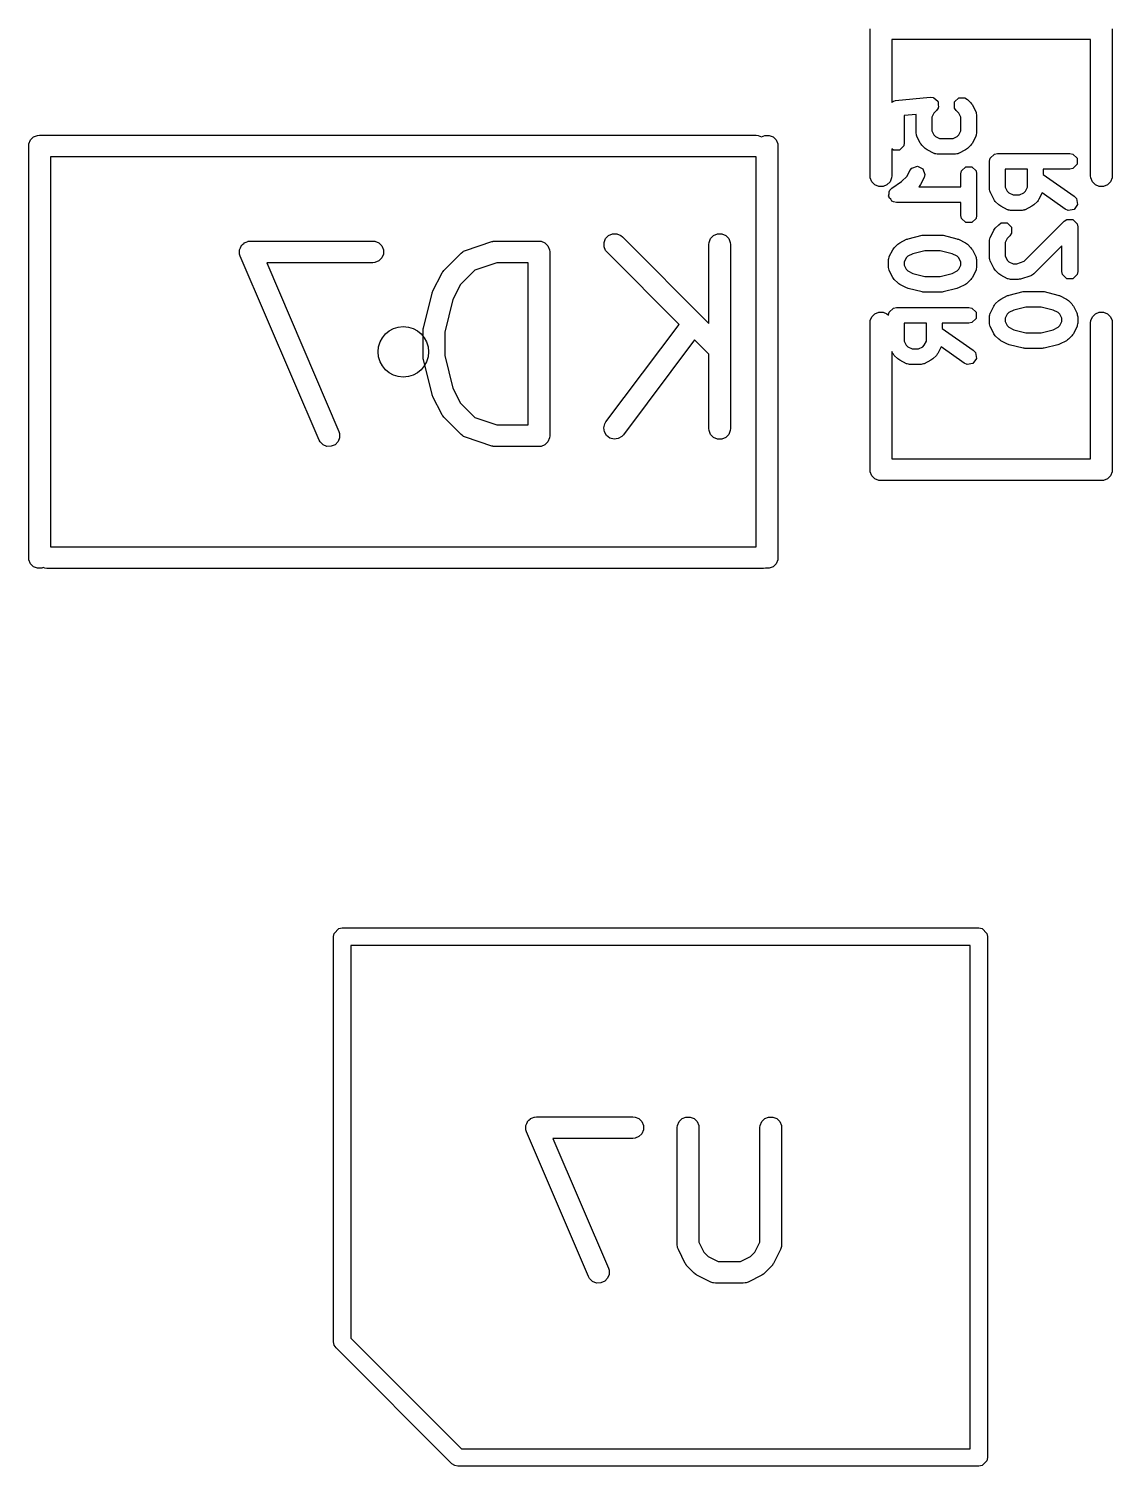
# Model space of a CAD drawing. Extents: x 0.39 to 2.96, y 0.39 to 3.78.
# Drawn here: x 1.778 to 2.073, y 1.0268 to 1.4179 of the extents above; entities that cross this region are included whole.
import ezdxf

# ---------------------------------------------------------------- set-up
doc = ezdxf.new("R2010")
doc.units = 0
doc.header["$MEASUREMENT"] = 0
doc.layers.add('BLACK', color=7, linetype='CONTINUOUS')

msp = doc.modelspace()

# ---------------------------------------------------------------- linework, layer by layer
at = {"layer": 'BLACK', "linetype": 'CONTINUOUS'}
for p, q in [((2.00705, 1.37792), (2.00705, 1.41792)), ((2.07295, 1.41792), (2.07295, 1.37792)), ((2.06705, 1.41496), (2.01295, 1.41496)), ((2.01295, 1.41496), (2.01295, 1.39784)), ((2.06705, 1.37792), (2.06705, 1.41496)), ((2.01295, 1.39784), (2.01317, 1.39811)), ((2.01317, 1.39811), (2.01332, 1.39816)), ((2.01332, 1.39816), (2.01337, 1.39821)), ((2.01337, 1.39821), (2.01347, 1.39821)), ((2.01347, 1.39821), (2.01398, 1.39836)), ((2.01398, 1.39836), (2.02336, 1.3993)), ((2.02336, 1.3993), (2.02419, 1.39922)), ((2.02419, 1.39922), (2.02428, 1.39914)), ((2.02428, 1.39914), (2.02439, 1.39914)), ((2.02439, 1.39914), (2.02491, 1.39863)), ((2.02491, 1.39863), (2.02547, 1.39817)), ((2.02547, 1.39817), (2.02548, 1.39806)), ((2.02548, 1.39806), (2.02556, 1.39798)), ((2.02556, 1.39798), (2.02556, 1.39726)), ((2.02556, 1.39726), (2.02563, 1.39654)), ((2.02563, 1.39654), (2.02556, 1.39645)), ((2.02556, 1.39645), (2.02556, 1.39633)), ((2.03003, 1.39798), (2.03119, 1.39914)), ((2.03003, 1.39633), (2.03003, 1.39798)), ((2.03119, 1.39914), (2.03284, 1.39914)), ((2.03284, 1.39914), (2.03353, 1.39868)), ((2.03353, 1.39868), (2.03447, 1.39774)), ((2.03447, 1.39774), (2.03466, 1.39745)), ((2.03466, 1.39745), (2.03487, 1.39718)), ((2.03487, 1.39718), (2.03581, 1.3953)), ((2.01958, 1.3946), (2.01634, 1.39427)), ((2.01634, 1.39427), (2.01634, 1.38684)), ((2.01954, 1.39434), (2.01957, 1.39445)), ((2.01954, 1.38965), (2.01954, 1.39434)), ((2.01955, 1.3945), (2.01958, 1.3946)), ((2.01957, 1.39445), (2.01955, 1.3945)), ((2.0244, 1.39495), (2.02384, 1.39384)), ((2.02384, 1.39384), (2.02384, 1.39016)), ((2.02509, 1.39564), (2.0244, 1.39495)), ((2.02556, 1.39633), (2.02509, 1.39564)), ((2.03049, 1.39564), (2.03003, 1.39633)), ((2.03118, 1.39495), (2.03049, 1.39564)), ((2.03174, 1.39384), (2.03118, 1.39495)), ((2.03174, 1.39016), (2.03174, 1.39384)), ((2.03581, 1.3953), (2.03584, 1.3952)), ((2.03584, 1.3952), (2.03588, 1.39517)), ((2.03588, 1.39517), (2.03594, 1.39483)), ((2.03594, 1.39483), (2.03603, 1.3945)), ((2.03603, 1.3945), (2.03602, 1.39445)), ((2.03602, 1.39445), (2.03604, 1.39434)), ((2.03604, 1.39434), (2.03604, 1.38965)), ((1.77936, 1.38846), (1.78042, 1.3889)), ((1.78042, 1.3889), (1.781, 1.38895)), ((1.781, 1.38895), (1.976, 1.38895)), ((1.976, 1.38895), (1.97658, 1.3889)), ((1.97658, 1.3889), (1.9775, 1.38851)), ((1.9775, 1.38851), (1.97842, 1.3889)), ((1.97842, 1.3889), (1.97958, 1.3889)), ((1.97958, 1.3889), (1.98064, 1.38846)), ((2.01957, 1.38955), (2.01954, 1.38965)), ((2.01955, 1.3895), (2.01957, 1.38955)), ((2.01964, 1.38917), (2.01955, 1.3895)), ((2.01971, 1.38883), (2.01964, 1.38917)), ((2.01974, 1.38879), (2.01971, 1.38883)), ((2.01977, 1.38869), (2.01974, 1.38879)), ((2.02071, 1.38681), (2.01977, 1.38869)), ((2.02384, 1.39016), (2.0244, 1.38905)), ((2.0244, 1.38905), (2.02484, 1.38861)), ((2.02484, 1.38861), (2.02595, 1.38805)), ((2.02963, 1.38805), (2.03074, 1.38861)), ((2.03074, 1.38861), (2.03118, 1.38905)), ((2.03118, 1.38905), (2.03174, 1.39016)), ((2.03581, 1.38869), (2.03487, 1.38681)), ((2.03584, 1.38879), (2.03581, 1.38869)), ((2.03588, 1.38883), (2.03584, 1.38879)), ((2.03594, 1.38917), (2.03588, 1.38883)), ((2.03603, 1.3895), (2.03594, 1.38917)), ((2.03604, 1.38965), (2.03602, 1.38955)), ((2.03602, 1.38955), (2.03603, 1.3895)), ((1.77805, 1.386), (1.7781, 1.38658)), ((1.77805, 1.274), (1.77805, 1.386)), ((1.7781, 1.38658), (1.77854, 1.38764)), ((1.77854, 1.38764), (1.77936, 1.38846)), ((1.98064, 1.38846), (1.98146, 1.38764)), ((1.98146, 1.38764), (1.9819, 1.38658)), ((1.9819, 1.38658), (1.98195, 1.386)), ((1.98195, 1.386), (1.98195, 1.274)), ((2.01337, 1.38485), (2.01295, 1.38527)), ((2.01295, 1.38527), (2.01295, 1.37792)), ((2.01501, 1.38485), (2.01337, 1.38485)), ((2.01618, 1.38602), (2.01501, 1.38485)), ((2.01634, 1.38684), (2.01618, 1.38602)), ((2.02092, 1.38654), (2.02071, 1.38681)), ((2.02111, 1.38626), (2.02092, 1.38654)), ((2.02205, 1.38532), (2.02111, 1.38626)), ((2.02234, 1.38513), (2.02205, 1.38532)), ((2.02261, 1.38492), (2.02234, 1.38513)), ((2.02449, 1.38398), (2.02261, 1.38492)), ((2.02595, 1.38805), (2.02963, 1.38805)), ((2.03298, 1.38492), (2.0311, 1.38398)), ((2.03325, 1.38513), (2.03298, 1.38492)), ((2.03353, 1.38532), (2.03325, 1.38513)), ((2.03447, 1.38626), (2.03353, 1.38532)), ((2.03466, 1.38654), (2.03447, 1.38626)), ((2.03487, 1.38681), (2.03466, 1.38654)), ((1.976, 1.38305), (1.78395, 1.38305)), ((1.78395, 1.38305), (1.78395, 1.27695)), ((1.97605, 1.38305), (1.976, 1.38305)), ((1.97605, 1.27695), (1.97605, 1.38305)), ((2.02459, 1.38395), (2.02449, 1.38398)), ((2.02462, 1.38391), (2.02459, 1.38395)), ((2.02496, 1.38385), (2.02462, 1.38391)), ((2.02529, 1.38376), (2.02496, 1.38385)), ((2.02534, 1.38377), (2.02529, 1.38376)), ((2.02545, 1.38375), (2.02534, 1.38377)), ((2.03014, 1.38375), (2.02545, 1.38375)), ((2.03024, 1.38377), (2.03014, 1.38375)), ((2.03029, 1.38376), (2.03024, 1.38377)), ((2.03062, 1.38385), (2.03029, 1.38376)), ((2.03096, 1.38391), (2.03062, 1.38385)), ((2.031, 1.38395), (2.03096, 1.38391)), ((2.0311, 1.38398), (2.031, 1.38395)), ((2.03954, 1.38184), (2.0397, 1.38266)), ((2.03954, 1.37433), (2.03954, 1.38184)), ((2.0397, 1.38266), (2.04087, 1.38382)), ((2.04087, 1.38382), (2.04169, 1.38399)), ((2.04169, 1.38399), (2.06139, 1.38399)), ((2.06139, 1.38399), (2.06221, 1.38382)), ((2.06221, 1.38382), (2.06338, 1.38266)), ((2.06338, 1.38102), (2.06221, 1.37985)), ((2.06338, 1.38266), (2.06338, 1.38102)), ((2.0071, 1.37734), (2.00705, 1.37792)), ((2.00754, 1.37628), (2.0071, 1.37734)), ((2.0129, 1.37734), (2.01246, 1.37628)), ((2.01295, 1.37792), (2.0129, 1.37734)), ((2.01563, 1.37631), (2.01711, 1.37779)), ((2.01711, 1.37779), (2.0179, 1.37936)), ((2.0179, 1.37936), (2.01841, 1.38002)), ((2.01841, 1.38002), (2.01997, 1.38054)), ((2.01997, 1.38054), (2.02144, 1.3798)), ((2.02174, 1.37743), (2.0208, 1.37556)), ((2.02144, 1.3798), (2.02196, 1.37824)), ((2.02196, 1.37824), (2.02174, 1.37743)), ((2.03174, 1.3784), (2.0319, 1.37922)), ((2.03174, 1.37492), (2.03174, 1.3784)), ((2.0319, 1.37922), (2.03307, 1.38038)), ((2.03307, 1.38038), (2.03471, 1.38038)), ((2.03471, 1.38038), (2.03588, 1.37922)), ((2.03588, 1.37922), (2.03604, 1.3784)), ((2.03604, 1.3784), (2.03604, 1.36714)), ((2.04986, 1.37969), (2.04384, 1.37969)), ((2.04384, 1.37969), (2.04384, 1.37484)), ((2.04986, 1.37484), (2.04986, 1.37969)), ((2.06139, 1.37969), (2.05416, 1.37969)), ((2.05416, 1.37969), (2.05416, 1.37827)), ((2.05416, 1.37827), (2.06262, 1.37234)), ((2.06221, 1.37985), (2.06139, 1.37969)), ((2.0671, 1.37734), (2.06705, 1.37792)), ((2.06754, 1.37628), (2.0671, 1.37734)), ((2.0729, 1.37734), (2.07246, 1.37628)), ((2.07295, 1.37792), (2.0729, 1.37734)), ((2.00836, 1.37546), (2.00754, 1.37628)), ((2.00942, 1.37502), (2.00836, 1.37546)), ((2.01058, 1.37502), (2.00942, 1.37502)), ((2.01164, 1.37546), (2.01058, 1.37502)), ((2.01246, 1.37628), (2.01164, 1.37546)), ((2.01208, 1.37235), (2.0122, 1.37296)), ((2.0122, 1.37359), (2.01236, 1.37375)), ((2.0122, 1.37296), (2.0122, 1.37359)), ((2.01236, 1.37375), (2.0124, 1.37396)), ((2.0124, 1.37396), (2.013, 1.37456)), ((2.013, 1.37456), (2.01563, 1.37631)), ((2.0204, 1.375), (2.02032, 1.37492)), ((2.02032, 1.37492), (2.03174, 1.37492)), ((2.02059, 1.37529), (2.0204, 1.375)), ((2.0208, 1.37556), (2.02059, 1.37529)), ((2.03956, 1.37423), (2.03954, 1.37433)), ((2.03955, 1.37418), (2.03956, 1.37423)), ((2.03964, 1.37385), (2.03955, 1.37418)), ((2.0397, 1.37351), (2.03964, 1.37385)), ((2.03974, 1.37348), (2.0397, 1.37351)), ((2.03977, 1.37337), (2.03974, 1.37348)), ((2.04071, 1.3715), (2.03977, 1.37337)), ((2.04384, 1.37484), (2.04439, 1.37373)), ((2.04439, 1.37373), (2.04484, 1.37329)), ((2.04484, 1.37329), (2.04595, 1.37273)), ((2.04775, 1.37273), (2.04886, 1.37329)), ((2.04886, 1.37329), (2.0493, 1.37373)), ((2.0493, 1.37373), (2.04986, 1.37484)), ((2.05386, 1.37323), (2.05299, 1.3715)), ((2.06016, 1.36882), (2.05386, 1.37323)), ((2.06836, 1.37546), (2.06754, 1.37628)), ((2.06942, 1.37502), (2.06836, 1.37546)), ((2.07058, 1.37502), (2.06942, 1.37502)), ((2.07164, 1.37546), (2.07058, 1.37502)), ((2.07246, 1.37628), (2.07164, 1.37546)), ((2.0122, 1.37217), (2.01208, 1.37235)), ((2.0122, 1.37194), (2.0122, 1.37217)), ((2.01265, 1.3715), (2.0122, 1.37194)), ((2.01299, 1.37098), (2.01265, 1.3715)), ((2.01321, 1.37094), (2.01299, 1.37098)), ((2.01337, 1.37078), (2.01321, 1.37094)), ((2.01419, 1.37062), (2.01337, 1.37078)), ((2.03174, 1.37062), (2.01419, 1.37062)), ((2.03174, 1.36714), (2.03174, 1.37062)), ((2.04092, 1.37122), (2.04071, 1.3715)), ((2.04111, 1.37094), (2.04092, 1.37122)), ((2.04205, 1.37), (2.04111, 1.37094)), ((2.04233, 1.36981), (2.04205, 1.37)), ((2.0426, 1.3696), (2.04233, 1.36981)), ((2.04448, 1.36866), (2.0426, 1.3696)), ((2.04595, 1.37273), (2.04775, 1.37273)), ((2.05109, 1.3696), (2.04922, 1.36866)), ((2.05137, 1.36981), (2.05109, 1.3696)), ((2.05165, 1.37), (2.05137, 1.36981)), ((2.05259, 1.37094), (2.05165, 1.37)), ((2.05278, 1.37122), (2.05259, 1.37094)), ((2.05299, 1.3715), (2.05278, 1.37122)), ((2.06349, 1.37012), (2.06255, 1.36877)), ((2.06262, 1.37234), (2.0632, 1.37174)), ((2.0632, 1.37174), (2.06349, 1.37012)), ((2.0319, 1.36632), (2.03174, 1.36714)), ((2.03307, 1.36515), (2.0319, 1.36632)), ((2.03471, 1.36515), (2.03307, 1.36515)), ((2.03588, 1.36632), (2.03471, 1.36515)), ((2.03604, 1.36714), (2.03588, 1.36632)), ((2.04458, 1.36863), (2.04448, 1.36866)), ((2.04462, 1.36859), (2.04458, 1.36863)), ((2.04496, 1.36853), (2.04462, 1.36859)), ((2.04529, 1.36844), (2.04496, 1.36853)), ((2.04534, 1.36845), (2.04529, 1.36844)), ((2.04544, 1.36843), (2.04534, 1.36845)), ((2.04826, 1.36843), (2.04544, 1.36843)), ((2.04836, 1.36845), (2.04826, 1.36843)), ((2.04841, 1.36844), (2.04836, 1.36845)), ((2.04874, 1.36853), (2.04841, 1.36844)), ((2.04908, 1.36859), (2.04874, 1.36853)), ((2.04897, 1.35464), (2.05987, 1.36553)), ((2.04911, 1.36863), (2.04908, 1.36859)), ((2.04922, 1.36866), (2.04911, 1.36863)), ((2.05987, 1.36553), (2.06057, 1.366)), ((2.06092, 1.36848), (2.06016, 1.36882)), ((2.06057, 1.366), (2.06221, 1.366)), ((2.06255, 1.36877), (2.06092, 1.36848)), ((2.06221, 1.366), (2.06338, 1.36484)), ((1.93507, 1.36082), (1.93588, 1.36163)), ((1.93588, 1.36163), (1.93695, 1.36207)), ((1.93695, 1.36207), (1.9381, 1.36207)), ((1.9381, 1.36207), (1.93916, 1.36163)), ((1.93916, 1.36163), (1.93961, 1.36126)), ((1.93961, 1.36126), (1.96314, 1.33773)), ((1.96364, 1.36082), (1.96445, 1.36163)), ((1.96445, 1.36163), (1.96552, 1.36207)), ((1.96552, 1.36207), (1.96667, 1.36207)), ((1.96667, 1.36207), (1.96774, 1.36163)), ((1.96774, 1.36163), (1.96855, 1.36082)), ((2.01742, 1.36078), (2.02117, 1.36172)), ((2.02117, 1.36172), (2.02144, 1.36173)), ((2.02144, 1.36173), (2.02169, 1.36178)), ((2.02169, 1.36178), (2.02639, 1.36178)), ((2.02639, 1.36178), (2.02664, 1.36173)), ((2.02664, 1.36173), (2.02691, 1.36172)), ((2.02691, 1.36172), (2.03066, 1.36078)), ((2.03974, 1.36112), (2.03977, 1.36122)), ((2.03977, 1.36122), (2.04071, 1.3631)), ((2.04071, 1.3631), (2.04092, 1.36337)), ((2.04092, 1.36337), (2.04111, 1.36366)), ((2.04111, 1.36366), (2.04205, 1.3646)), ((2.04205, 1.3646), (2.04274, 1.36506)), ((2.04274, 1.36506), (2.04439, 1.36506)), ((2.04439, 1.36506), (2.04555, 1.3639)), ((2.04509, 1.36156), (2.04439, 1.36086)), ((2.04555, 1.36225), (2.04509, 1.36156)), ((2.04555, 1.3639), (2.04555, 1.36225)), ((2.06338, 1.36484), (2.06354, 1.36401)), ((2.06354, 1.36401), (2.06354, 1.35182)), ((1.83543, 1.35772), (1.83544, 1.35773)), ((1.83544, 1.35716), (1.83543, 1.35772)), ((1.83544, 1.35775), (1.83565, 1.35827)), ((1.83544, 1.35773), (1.83544, 1.35775)), ((1.83565, 1.35827), (1.83586, 1.35879)), ((1.83586, 1.35879), (1.83587, 1.3588)), ((1.83587, 1.3588), (1.83588, 1.35882)), ((1.83588, 1.35882), (1.83627, 1.35921)), ((1.83627, 1.35921), (1.83666, 1.35961)), ((1.83666, 1.35961), (1.83668, 1.35962)), ((1.83668, 1.35962), (1.83669, 1.35963)), ((1.83669, 1.35963), (1.83721, 1.35984)), ((1.83721, 1.35984), (1.83772, 1.36006)), ((1.83772, 1.36006), (1.83774, 1.36007)), ((1.83774, 1.36007), (1.83776, 1.36007)), ((1.83776, 1.36007), (1.83833, 1.36013)), ((1.83833, 1.36013), (1.87167, 1.36013)), ((1.87167, 1.36013), (1.87224, 1.36007)), ((1.87224, 1.36007), (1.87331, 1.35963)), ((1.87331, 1.35963), (1.87412, 1.35882)), ((1.87412, 1.35882), (1.87456, 1.35775)), ((1.87456, 1.35775), (1.87456, 1.3566)), ((1.89577, 1.35688), (1.89622, 1.35725)), ((1.89622, 1.35725), (1.89631, 1.35729)), ((1.89631, 1.35729), (1.89639, 1.35736)), ((1.89639, 1.35736), (1.89692, 1.3576)), ((1.89692, 1.3576), (1.90407, 1.35998)), ((1.90407, 1.35998), (1.90435, 1.36004)), ((1.90435, 1.36004), (1.90442, 1.36007)), ((1.90442, 1.36007), (1.90453, 1.36008)), ((1.90453, 1.36008), (1.90463, 1.36011)), ((1.90463, 1.36011), (1.90471, 1.3601)), ((1.90471, 1.3601), (1.905, 1.36013)), ((1.905, 1.36013), (1.9169, 1.36013)), ((1.9169, 1.36013), (1.91748, 1.36007)), ((1.91748, 1.36007), (1.91855, 1.35963)), ((1.91855, 1.35963), (1.91936, 1.35882)), ((1.91936, 1.35882), (1.9198, 1.35775)), ((1.9198, 1.35775), (1.91986, 1.35718)), ((1.93463, 1.35975), (1.93507, 1.36082)), ((1.93463, 1.3586), (1.93463, 1.35975)), ((1.93507, 1.35754), (1.93463, 1.3586)), ((1.93544, 1.35709), (1.93507, 1.35754)), ((1.96314, 1.35918), (1.9632, 1.35975)), ((1.96314, 1.33773), (1.96314, 1.35918)), ((1.9632, 1.35975), (1.96364, 1.36082)), ((1.96855, 1.36082), (1.96899, 1.35975)), ((1.96899, 1.35975), (1.96905, 1.35918)), ((1.96905, 1.35918), (1.96905, 1.30918)), ((2.01227, 1.3559), (2.01321, 1.35778)), ((2.01321, 1.35778), (2.01342, 1.35805)), ((2.01342, 1.35805), (2.01361, 1.35834)), ((2.01361, 1.35834), (2.01455, 1.35928)), ((2.01455, 1.35928), (2.01483, 1.35947)), ((2.01483, 1.35947), (2.0151, 1.35968)), ((2.0151, 1.35968), (2.01698, 1.36062)), ((2.01698, 1.36062), (2.01721, 1.36068)), ((2.01721, 1.36068), (2.01742, 1.36078)), ((2.02196, 1.35748), (2.01869, 1.35667)), ((2.02612, 1.35748), (2.02196, 1.35748)), ((2.02939, 1.35667), (2.02612, 1.35748)), ((2.03066, 1.36078), (2.03087, 1.36068)), ((2.03087, 1.36068), (2.0311, 1.36062)), ((2.0311, 1.36062), (2.03298, 1.35968)), ((2.03298, 1.35968), (2.03325, 1.35947)), ((2.03325, 1.35947), (2.03353, 1.35928)), ((2.03353, 1.35928), (2.03447, 1.35834)), ((2.03447, 1.35834), (2.03466, 1.35805)), ((2.03466, 1.35805), (2.03487, 1.35778)), ((2.03487, 1.35778), (2.03581, 1.3559)), ((2.03954, 1.36026), (2.03956, 1.36037)), ((2.03954, 1.35557), (2.03954, 1.36026)), ((2.03955, 1.36041), (2.03964, 1.36075)), ((2.03956, 1.36037), (2.03955, 1.36041)), ((2.03964, 1.36075), (2.0397, 1.36108)), ((2.0397, 1.36108), (2.03974, 1.36112)), ((2.04439, 1.36086), (2.04384, 1.35975)), ((2.04384, 1.35975), (2.04384, 1.35608)), ((2.05924, 1.35882), (2.05165, 1.35124)), ((2.05924, 1.35182), (2.05924, 1.35882)), ((1.83544, 1.3566), (1.83544, 1.35716)), ((1.83544, 1.35658), (1.83544, 1.3566)), ((1.83544, 1.35656), (1.83544, 1.35658)), ((1.83562, 1.35601), (1.83544, 1.35656)), ((1.85705, 1.30601), (1.83562, 1.35601)), ((1.87167, 1.35422), (1.84281, 1.35422)), ((1.84281, 1.35422), (1.86248, 1.30834)), ((1.87224, 1.35428), (1.87167, 1.35422)), ((1.87331, 1.35472), (1.87224, 1.35428)), ((1.87412, 1.35554), (1.87331, 1.35472)), ((1.87456, 1.3566), (1.87412, 1.35554)), ((1.89101, 1.35212), (1.89577, 1.35688)), ((1.90548, 1.35422), (1.89945, 1.35221)), ((1.91395, 1.35422), (1.90548, 1.35422)), ((1.91395, 1.31013), (1.91395, 1.35422)), ((1.91986, 1.35718), (1.91986, 1.30718)), ((1.95505, 1.33747), (1.93544, 1.35709)), ((2.01204, 1.35494), (2.01206, 1.35505)), ((2.01204, 1.35307), (2.01204, 1.35494)), ((2.01205, 1.3551), (2.01214, 1.35543)), ((2.01206, 1.35505), (2.01205, 1.3551)), ((2.01214, 1.35543), (2.0122, 1.35577)), ((2.0122, 1.35577), (2.01224, 1.3558)), ((2.01224, 1.3558), (2.01227, 1.3559)), ((2.01689, 1.35555), (2.01634, 1.35444)), ((2.01634, 1.35444), (2.01634, 1.35357)), ((2.01634, 1.35357), (2.01689, 1.35246)), ((2.01734, 1.35599), (2.01689, 1.35555)), ((2.01869, 1.35667), (2.01734, 1.35599)), ((2.03074, 1.35599), (2.02939, 1.35667)), ((2.03118, 1.35555), (2.03074, 1.35599)), ((2.03174, 1.35444), (2.03118, 1.35555)), ((2.03118, 1.35246), (2.03174, 1.35357)), ((2.03174, 1.35357), (2.03174, 1.35444)), ((2.03581, 1.3559), (2.03584, 1.3558)), ((2.03584, 1.3558), (2.03588, 1.35577)), ((2.03588, 1.35577), (2.03594, 1.35543)), ((2.03594, 1.35543), (2.03603, 1.3551)), ((2.03603, 1.3551), (2.03602, 1.35505)), ((2.03602, 1.35505), (2.03604, 1.35494)), ((2.03604, 1.35494), (2.03604, 1.35307)), ((2.03956, 1.35547), (2.03954, 1.35557)), ((2.03955, 1.35542), (2.03956, 1.35547)), ((2.03964, 1.35509), (2.03955, 1.35542)), ((2.0397, 1.35475), (2.03964, 1.35509)), ((2.03974, 1.35471), (2.0397, 1.35475)), ((2.03977, 1.35461), (2.03974, 1.35471)), ((2.04071, 1.35273), (2.03977, 1.35461)), ((2.04384, 1.35608), (2.04439, 1.35497)), ((2.04439, 1.35497), (2.04484, 1.35452)), ((2.04484, 1.35452), (2.04595, 1.35397)), ((2.04595, 1.35397), (2.04697, 1.35397)), ((2.04697, 1.35397), (2.04897, 1.35464)), ((1.88807, 1.34659), (1.89045, 1.35135)), ((1.89045, 1.35135), (1.89061, 1.3516)), ((1.89061, 1.3516), (1.89064, 1.35167)), ((1.89064, 1.35167), (1.89071, 1.35175)), ((1.89071, 1.35175), (1.89076, 1.35184)), ((1.89076, 1.35184), (1.89082, 1.35189)), ((1.89082, 1.35189), (1.89101, 1.35212)), ((1.89945, 1.35221), (1.89552, 1.34828)), ((2.01206, 1.35296), (2.01204, 1.35307)), ((2.01205, 1.35291), (2.01206, 1.35296)), ((2.01214, 1.35258), (2.01205, 1.35291)), ((2.0122, 1.35224), (2.01214, 1.35258)), ((2.01224, 1.35221), (2.0122, 1.35224)), ((2.01227, 1.35211), (2.01224, 1.35221)), ((2.01321, 1.35023), (2.01227, 1.35211)), ((2.01342, 1.34996), (2.01321, 1.35023)), ((2.01361, 1.34967), (2.01342, 1.34996)), ((2.01455, 1.34873), (2.01361, 1.34967)), ((2.01689, 1.35246), (2.01734, 1.35202)), ((2.01734, 1.35202), (2.01869, 1.35134)), ((2.01869, 1.35134), (2.02196, 1.35053)), ((2.02196, 1.35053), (2.02612, 1.35053)), ((2.02612, 1.35053), (2.02939, 1.35134)), ((2.02939, 1.35134), (2.03074, 1.35202)), ((2.03074, 1.35202), (2.03118, 1.35246)), ((2.03447, 1.34967), (2.03353, 1.34873)), ((2.03466, 1.34996), (2.03447, 1.34967)), ((2.03487, 1.35023), (2.03466, 1.34996)), ((2.03581, 1.35211), (2.03487, 1.35023)), ((2.03584, 1.35221), (2.03581, 1.35211)), ((2.03588, 1.35224), (2.03584, 1.35221)), ((2.03594, 1.35258), (2.03588, 1.35224)), ((2.03603, 1.35291), (2.03594, 1.35258)), ((2.03604, 1.35307), (2.03602, 1.35296)), ((2.03602, 1.35296), (2.03603, 1.35291)), ((2.04092, 1.35246), (2.04071, 1.35273)), ((2.04111, 1.35218), (2.04092, 1.35246)), ((2.04205, 1.35124), (2.04111, 1.35218)), ((2.04233, 1.35105), (2.04205, 1.35124)), ((2.0426, 1.35083), (2.04233, 1.35105)), ((2.04448, 1.3499), (2.0426, 1.35083)), ((2.04458, 1.34987), (2.04448, 1.3499)), ((2.04462, 1.34983), (2.04458, 1.34987)), ((2.04496, 1.34977), (2.04462, 1.34983)), ((2.04529, 1.34967), (2.04496, 1.34977)), ((2.04534, 1.34969), (2.04529, 1.34967)), ((2.04544, 1.34967), (2.04534, 1.34969)), ((2.04732, 1.34967), (2.04544, 1.34967)), ((2.04766, 1.34974), (2.04732, 1.34967)), ((2.048, 1.34978), (2.04766, 1.34974)), ((2.05081, 1.35072), (2.048, 1.34978)), ((2.05091, 1.35077), (2.05081, 1.35072)), ((2.05096, 1.35077), (2.05091, 1.35077)), ((2.05124, 1.35096), (2.05096, 1.35077)), ((2.05154, 1.35113), (2.05124, 1.35096)), ((2.05156, 1.35118), (2.05154, 1.35113)), ((2.05165, 1.35124), (2.05156, 1.35118)), ((2.0594, 1.351), (2.05924, 1.35182)), ((2.06057, 1.34983), (2.0594, 1.351)), ((2.06221, 1.34983), (2.06057, 1.34983)), ((2.06338, 1.351), (2.06221, 1.34983)), ((2.06354, 1.35182), (2.06338, 1.351)), ((1.88547, 1.33646), (1.88785, 1.34599)), ((1.88785, 1.34599), (1.88786, 1.34603)), ((1.88786, 1.34603), (1.88787, 1.34605)), ((1.88787, 1.34605), (1.88796, 1.34629)), ((1.88796, 1.34629), (1.88804, 1.34653)), ((1.88804, 1.34653), (1.88806, 1.34655)), ((1.88806, 1.34655), (1.88807, 1.34659)), ((1.89552, 1.34828), (1.8935, 1.34424)), ((2.01483, 1.34854), (2.01455, 1.34873)), ((2.0151, 1.34833), (2.01483, 1.34854)), ((2.01698, 1.34739), (2.0151, 1.34833)), ((2.01721, 1.34733), (2.01698, 1.34739)), ((2.01742, 1.34723), (2.01721, 1.34733)), ((2.02117, 1.34629), (2.01742, 1.34723)), ((2.02144, 1.34628), (2.02117, 1.34629)), ((2.02169, 1.34623), (2.02144, 1.34628)), ((2.02639, 1.34623), (2.02169, 1.34623)), ((2.02664, 1.34628), (2.02639, 1.34623)), ((2.02691, 1.34629), (2.02664, 1.34628)), ((2.03066, 1.34723), (2.02691, 1.34629)), ((2.03087, 1.34733), (2.03066, 1.34723)), ((2.0311, 1.34739), (2.03087, 1.34733)), ((2.03298, 1.34833), (2.0311, 1.34739)), ((2.03325, 1.34854), (2.03298, 1.34833)), ((2.03353, 1.34873), (2.03325, 1.34854)), ((2.04492, 1.34546), (2.04867, 1.3464)), ((2.04867, 1.3464), (2.04894, 1.34641)), ((2.04894, 1.34641), (2.04919, 1.34646)), ((2.04919, 1.34646), (2.05389, 1.34646)), ((2.05389, 1.34646), (2.05414, 1.34641)), ((2.05414, 1.34641), (2.05441, 1.3464)), ((2.05441, 1.3464), (2.05816, 1.34546)), ((1.8935, 1.34424), (1.89129, 1.33538)), ((2.0122, 1.34076), (2.01337, 1.34192)), ((2.01337, 1.34192), (2.01419, 1.34208)), ((2.01419, 1.34208), (2.03389, 1.34208)), ((2.03389, 1.34208), (2.03471, 1.34192)), ((2.03471, 1.34192), (2.03588, 1.34076)), ((2.03977, 1.34059), (2.04071, 1.34246)), ((2.04071, 1.34246), (2.04092, 1.34273)), ((2.04092, 1.34273), (2.04111, 1.34302)), ((2.04111, 1.34302), (2.04205, 1.34396)), ((2.04205, 1.34396), (2.04233, 1.34415)), ((2.04233, 1.34415), (2.0426, 1.34436)), ((2.0426, 1.34436), (2.04448, 1.3453)), ((2.04448, 1.3453), (2.04471, 1.34536)), ((2.04471, 1.34536), (2.04492, 1.34546)), ((2.04946, 1.34216), (2.04619, 1.34135)), ((2.05362, 1.34216), (2.04946, 1.34216)), ((2.05689, 1.34135), (2.05362, 1.34216)), ((2.05816, 1.34546), (2.05837, 1.34536)), ((2.05837, 1.34536), (2.0586, 1.3453)), ((2.0586, 1.3453), (2.06048, 1.34436)), ((2.06048, 1.34436), (2.06075, 1.34415)), ((2.06075, 1.34415), (2.06103, 1.34396)), ((2.06103, 1.34396), (2.06197, 1.34302)), ((2.06197, 1.34302), (2.06216, 1.34273)), ((2.06216, 1.34273), (2.06237, 1.34246)), ((2.06237, 1.34246), (2.06331, 1.34059)), ((2.00705, 1.33792), (2.0071, 1.33849)), ((2.00705, 1.29792), (2.00705, 1.33792)), ((2.0071, 1.33849), (2.00754, 1.33956)), ((2.00754, 1.33956), (2.00836, 1.34037)), ((2.00836, 1.34037), (2.00942, 1.34081)), ((2.00942, 1.34081), (2.01058, 1.34081)), ((2.01058, 1.34081), (2.01164, 1.34037)), ((2.01164, 1.34037), (2.01205, 1.33997)), ((2.01205, 1.33997), (2.0122, 1.34076)), ((2.02236, 1.33778), (2.01634, 1.33778)), ((2.01634, 1.33778), (2.01634, 1.33294)), ((2.02236, 1.33294), (2.02236, 1.33778)), ((2.03389, 1.33778), (2.02666, 1.33778)), ((2.02666, 1.33778), (2.02666, 1.33636)), ((2.03471, 1.33795), (2.03389, 1.33778)), ((2.03588, 1.33911), (2.03471, 1.33795)), ((2.03588, 1.34076), (2.03588, 1.33911)), ((2.03954, 1.33962), (2.03956, 1.33973)), ((2.03954, 1.33775), (2.03954, 1.33962)), ((2.03956, 1.33764), (2.03954, 1.33775)), ((2.03955, 1.33978), (2.03964, 1.34011)), ((2.03956, 1.33973), (2.03955, 1.33978)), ((2.03964, 1.34011), (2.0397, 1.34045)), ((2.0397, 1.34045), (2.03974, 1.34048)), ((2.03974, 1.34048), (2.03977, 1.34059)), ((2.04439, 1.34023), (2.04384, 1.33912)), ((2.04384, 1.33912), (2.04384, 1.33826)), ((2.04384, 1.33826), (2.04439, 1.33715)), ((2.04484, 1.34067), (2.04439, 1.34023)), ((2.04619, 1.34135), (2.04484, 1.34067)), ((2.05824, 1.34067), (2.05689, 1.34135)), ((2.05868, 1.34023), (2.05824, 1.34067)), ((2.05924, 1.33912), (2.05868, 1.34023)), ((2.05868, 1.33715), (2.05924, 1.33826)), ((2.05924, 1.33826), (2.05924, 1.33912)), ((2.06331, 1.34059), (2.06334, 1.34048)), ((2.06334, 1.34048), (2.06338, 1.34045)), ((2.06338, 1.34045), (2.06344, 1.34011)), ((2.06344, 1.34011), (2.06353, 1.33978)), ((2.06353, 1.33978), (2.06352, 1.33973)), ((2.06352, 1.33973), (2.06354, 1.33962)), ((2.06354, 1.33775), (2.06352, 1.33764)), ((2.06354, 1.33962), (2.06354, 1.33775)), ((2.06705, 1.33792), (2.0671, 1.33849)), ((2.06705, 1.30087), (2.06705, 1.33792)), ((2.0671, 1.33849), (2.06754, 1.33956)), ((2.06754, 1.33956), (2.06836, 1.34037)), ((2.06836, 1.34037), (2.06942, 1.34081)), ((2.06942, 1.34081), (2.07058, 1.34081)), ((2.07058, 1.34081), (2.07164, 1.34037)), ((2.07164, 1.34037), (2.07246, 1.33956)), ((2.07246, 1.33956), (2.0729, 1.33849)), ((2.0729, 1.33849), (2.07295, 1.33792)), ((2.07295, 1.33792), (2.07295, 1.29792)), ((1.88538, 1.33589), (1.88542, 1.33611)), ((1.88539, 1.33585), (1.88538, 1.33589)), ((1.88538, 1.33575), (1.88539, 1.33585)), ((1.88538, 1.3286), (1.88538, 1.33575)), ((1.88542, 1.33611), (1.88544, 1.33632)), ((1.88544, 1.33632), (1.88545, 1.33636)), ((1.88545, 1.33636), (1.88547, 1.33646)), ((1.89129, 1.33538), (1.89129, 1.32897)), ((1.93516, 1.31095), (1.95505, 1.33747)), ((2.02666, 1.33636), (2.03512, 1.33044)), ((2.03955, 1.3376), (2.03956, 1.33764)), ((2.03964, 1.33726), (2.03955, 1.3376)), ((2.0397, 1.33692), (2.03964, 1.33726)), ((2.03974, 1.33689), (2.0397, 1.33692)), ((2.03977, 1.33679), (2.03974, 1.33689)), ((2.04071, 1.33491), (2.03977, 1.33679)), ((2.04092, 1.33464), (2.04071, 1.33491)), ((2.04111, 1.33435), (2.04092, 1.33464)), ((2.04205, 1.33341), (2.04111, 1.33435)), ((2.04439, 1.33715), (2.04484, 1.3367)), ((2.04484, 1.3367), (2.04619, 1.33602)), ((2.04619, 1.33602), (2.04946, 1.33521)), ((2.04946, 1.33521), (2.05362, 1.33521)), ((2.05362, 1.33521), (2.05689, 1.33602)), ((2.05689, 1.33602), (2.05824, 1.3367)), ((2.05824, 1.3367), (2.05868, 1.33715)), ((2.06197, 1.33435), (2.06103, 1.33341)), ((2.06216, 1.33464), (2.06197, 1.33435)), ((2.06237, 1.33491), (2.06216, 1.33464)), ((2.06331, 1.33679), (2.06237, 1.33491)), ((2.06334, 1.33689), (2.06331, 1.33679)), ((2.06338, 1.33692), (2.06334, 1.33689)), ((2.06344, 1.33726), (2.06338, 1.33692)), ((2.06353, 1.3376), (2.06344, 1.33726)), ((2.06352, 1.33764), (2.06353, 1.3376)), ((1.95927, 1.33325), (1.93989, 1.3074)), ((1.96314, 1.32938), (1.95927, 1.33325)), ((2.01321, 1.32959), (2.01295, 1.3301)), ((2.01295, 1.3301), (2.01295, 1.30087)), ((2.01634, 1.33294), (2.01689, 1.33183)), ((2.01689, 1.33183), (2.01734, 1.33138)), ((2.01734, 1.33138), (2.01845, 1.33083)), ((2.01845, 1.33083), (2.02025, 1.33083)), ((2.02025, 1.33083), (2.02136, 1.33138)), ((2.02136, 1.33138), (2.0218, 1.33183)), ((2.0218, 1.33183), (2.02236, 1.33294)), ((2.02636, 1.33132), (2.02549, 1.32959)), ((2.03266, 1.32691), (2.02636, 1.33132)), ((2.03512, 1.33044), (2.0357, 1.32983)), ((2.04233, 1.33322), (2.04205, 1.33341)), ((2.0426, 1.33301), (2.04233, 1.33322)), ((2.04448, 1.33207), (2.0426, 1.33301)), ((2.04471, 1.33201), (2.04448, 1.33207)), ((2.04492, 1.33191), (2.04471, 1.33201)), ((2.04867, 1.33097), (2.04492, 1.33191)), ((2.04894, 1.33096), (2.04867, 1.33097)), ((2.04919, 1.33091), (2.04894, 1.33096)), ((2.05389, 1.33091), (2.04919, 1.33091)), ((2.05414, 1.33096), (2.05389, 1.33091)), ((2.05441, 1.33097), (2.05414, 1.33096)), ((2.05816, 1.33191), (2.05441, 1.33097)), ((2.05837, 1.33201), (2.05816, 1.33191)), ((2.0586, 1.33207), (2.05837, 1.33201)), ((2.06048, 1.33301), (2.0586, 1.33207)), ((2.06075, 1.33322), (2.06048, 1.33301)), ((2.06103, 1.33341), (2.06075, 1.33322)), ((1.88539, 1.3285), (1.88538, 1.3286)), ((1.88538, 1.32846), (1.88539, 1.3285)), ((1.88542, 1.32825), (1.88538, 1.32846)), ((1.88544, 1.32803), (1.88542, 1.32825)), ((1.88545, 1.32799), (1.88544, 1.32803)), ((1.88547, 1.32789), (1.88545, 1.32799)), ((1.88785, 1.31836), (1.88547, 1.32789)), ((1.89129, 1.32897), (1.8935, 1.32011)), ((1.96314, 1.30918), (1.96314, 1.32938)), ((2.01342, 1.32932), (2.01321, 1.32959)), ((2.01361, 1.32903), (2.01342, 1.32932)), ((2.01455, 1.32809), (2.01361, 1.32903)), ((2.01483, 1.3279), (2.01455, 1.32809)), ((2.0151, 1.32769), (2.01483, 1.3279)), ((2.01698, 1.32675), (2.0151, 1.32769)), ((2.01708, 1.32672), (2.01698, 1.32675)), ((2.01712, 1.32669), (2.01708, 1.32672)), ((2.01746, 1.32662), (2.01712, 1.32669)), ((2.01779, 1.32653), (2.01746, 1.32662)), ((2.01784, 1.32655), (2.01779, 1.32653)), ((2.01794, 1.32653), (2.01784, 1.32655)), ((2.02076, 1.32653), (2.01794, 1.32653)), ((2.02086, 1.32655), (2.02076, 1.32653)), ((2.02091, 1.32653), (2.02086, 1.32655)), ((2.02124, 1.32662), (2.02091, 1.32653)), ((2.02158, 1.32669), (2.02124, 1.32662)), ((2.02161, 1.32672), (2.02158, 1.32669)), ((2.02172, 1.32675), (2.02161, 1.32672)), ((2.02359, 1.32769), (2.02172, 1.32675)), ((2.02387, 1.3279), (2.02359, 1.32769)), ((2.02415, 1.32809), (2.02387, 1.3279)), ((2.02509, 1.32903), (2.02415, 1.32809)), ((2.02528, 1.32932), (2.02509, 1.32903)), ((2.02549, 1.32959), (2.02528, 1.32932)), ((2.03342, 1.32658), (2.03266, 1.32691)), ((2.03505, 1.32686), (2.03342, 1.32658)), ((2.03599, 1.32821), (2.03505, 1.32686)), ((2.0357, 1.32983), (2.03599, 1.32821)), ((1.88786, 1.31832), (1.88785, 1.31836)), ((1.88787, 1.3183), (1.88786, 1.31832)), ((1.88796, 1.31806), (1.88787, 1.3183)), ((1.8935, 1.32011), (1.89552, 1.31607)), ((1.88804, 1.31782), (1.88796, 1.31806)), ((1.88806, 1.3178), (1.88804, 1.31782)), ((1.88807, 1.31776), (1.88806, 1.3178)), ((1.89045, 1.313), (1.88807, 1.31776)), ((1.89552, 1.31607), (1.89945, 1.31214)), ((1.89061, 1.31275), (1.89045, 1.313)), ((1.89064, 1.31268), (1.89061, 1.31275)), ((1.89071, 1.3126), (1.89064, 1.31268)), ((1.89076, 1.31251), (1.89071, 1.3126)), ((1.89082, 1.31246), (1.89076, 1.31251)), ((1.89101, 1.31223), (1.89082, 1.31246)), ((1.89577, 1.30747), (1.89101, 1.31223)), ((1.89945, 1.31214), (1.90548, 1.31013)), ((1.93458, 1.30934), (1.93486, 1.31045)), ((1.93486, 1.31045), (1.93516, 1.31095)), ((1.86266, 1.30664), (1.86224, 1.30557)), ((1.86248, 1.30834), (1.86265, 1.30779)), ((1.86265, 1.30779), (1.86266, 1.30664)), ((1.89622, 1.3071), (1.89577, 1.30747)), ((1.89631, 1.30706), (1.89622, 1.3071)), ((1.89639, 1.30699), (1.89631, 1.30706)), ((1.89692, 1.30676), (1.89639, 1.30699)), ((1.90407, 1.30437), (1.89692, 1.30676)), ((1.90548, 1.31013), (1.91395, 1.31013)), ((1.9198, 1.3066), (1.91936, 1.30554)), ((1.91986, 1.30718), (1.9198, 1.3066)), ((1.93474, 1.3082), (1.93458, 1.30934)), ((1.93533, 1.3072), (1.93474, 1.3082)), ((1.93625, 1.30651), (1.93533, 1.3072)), ((1.93736, 1.30623), (1.93625, 1.30651)), ((1.93949, 1.30698), (1.9385, 1.30639)), ((1.93989, 1.3074), (1.93949, 1.30698)), ((1.9632, 1.3086), (1.96314, 1.30918)), ((1.96364, 1.30754), (1.9632, 1.3086)), ((1.96445, 1.30672), (1.96364, 1.30754)), ((1.96552, 1.30628), (1.96445, 1.30672)), ((1.96774, 1.30672), (1.96667, 1.30628)), ((1.96855, 1.30754), (1.96774, 1.30672)), ((1.96899, 1.3086), (1.96855, 1.30754)), ((1.96905, 1.30918), (1.96899, 1.3086)), ((1.85733, 1.30551), (1.85705, 1.30601)), ((1.85815, 1.3047), (1.85733, 1.30551)), ((1.85922, 1.30427), (1.85815, 1.3047)), ((1.86037, 1.30429), (1.85922, 1.30427)), ((1.86143, 1.30474), (1.86037, 1.30429)), ((1.86224, 1.30557), (1.86143, 1.30474)), ((1.90435, 1.30431), (1.90407, 1.30437)), ((1.90442, 1.30428), (1.90435, 1.30431)), ((1.90453, 1.30427), (1.90442, 1.30428)), ((1.90463, 1.30425), (1.90453, 1.30427)), ((1.90471, 1.30425), (1.90463, 1.30425)), ((1.905, 1.30422), (1.90471, 1.30425)), ((1.9169, 1.30422), (1.905, 1.30422)), ((1.91748, 1.30428), (1.9169, 1.30422)), ((1.91855, 1.30472), (1.91748, 1.30428)), ((1.91936, 1.30554), (1.91855, 1.30472)), ((1.9385, 1.30639), (1.93736, 1.30623)), ((1.96667, 1.30628), (1.96552, 1.30628)), ((2.01295, 1.30087), (2.06705, 1.30087)), ((2.0071, 1.29734), (2.00705, 1.29792)), ((2.00754, 1.29628), (2.0071, 1.29734)), ((2.00836, 1.29546), (2.00754, 1.29628)), ((2.00942, 1.29502), (2.00836, 1.29546)), ((2.01, 1.29496), (2.00942, 1.29502)), ((2.07, 1.29496), (2.01, 1.29496)), ((2.07058, 1.29502), (2.07, 1.29496)), ((2.07164, 1.29546), (2.07058, 1.29502)), ((2.07246, 1.29628), (2.07164, 1.29546)), ((2.0729, 1.29734), (2.07246, 1.29628)), ((2.07295, 1.29792), (2.0729, 1.29734)), ((1.78395, 1.27695), (1.97605, 1.27695)), ((1.7781, 1.27342), (1.77805, 1.274)), ((1.77854, 1.27236), (1.7781, 1.27342)), ((1.77936, 1.27154), (1.77854, 1.27236)), ((1.78042, 1.2711), (1.77936, 1.27154)), ((1.782, 1.27128), (1.78158, 1.2711)), ((1.78242, 1.2711), (1.782, 1.27128)), ((1.98064, 1.27154), (1.97958, 1.2711)), ((1.98146, 1.27236), (1.98064, 1.27154)), ((1.9819, 1.27342), (1.98146, 1.27236)), ((1.98195, 1.274), (1.9819, 1.27342)), ((1.78158, 1.2711), (1.78042, 1.2711)), ((1.783, 1.27105), (1.78242, 1.2711)), ((1.978, 1.27105), (1.783, 1.27105)), ((1.97858, 1.2711), (1.978, 1.27105)), ((1.97958, 1.2711), (1.97858, 1.2711)), ((1.86102, 1.17087), (1.8612, 1.17177)), ((1.86102, 1.06063), (1.86102, 1.17087)), ((1.8612, 1.17177), (1.86248, 1.17305)), ((1.86248, 1.17305), (1.86339, 1.17323)), ((1.86339, 1.17323), (2.03661, 1.17323)), ((2.03661, 1.17323), (2.03752, 1.17305)), ((2.03752, 1.17305), (2.0388, 1.17177)), ((2.0388, 1.17177), (2.03898, 1.17087)), ((2.03898, 1.17087), (2.03898, 1.02913)), ((1.86575, 1.1685), (1.86575, 1.06161)), ((2.03425, 1.1685), (1.86575, 1.1685)), ((2.03425, 1.0315), (2.03425, 1.1685)), ((1.91335, 1.11945), (1.91336, 1.11946)), ((1.91336, 1.11889), (1.91335, 1.11945)), ((1.91336, 1.11948), (1.91357, 1.12)), ((1.91336, 1.11946), (1.91336, 1.11948)), ((1.91336, 1.11833), (1.91336, 1.11889)), ((1.91357, 1.12), (1.91378, 1.12052)), ((1.91378, 1.12052), (1.91379, 1.12053)), ((1.91379, 1.12053), (1.9138, 1.12055)), ((1.9138, 1.12055), (1.91419, 1.12094)), ((1.91419, 1.12094), (1.91458, 1.12134)), ((1.91458, 1.12134), (1.9146, 1.12135)), ((1.9146, 1.12135), (1.91461, 1.12136)), ((1.91461, 1.12136), (1.91513, 1.12157)), ((1.91513, 1.12157), (1.91564, 1.12179)), ((1.91564, 1.12179), (1.91566, 1.12179)), ((1.91566, 1.12179), (1.91568, 1.1218)), ((1.91568, 1.1218), (1.91625, 1.12186)), ((1.91625, 1.12186), (1.9425, 1.12186)), ((1.9425, 1.12186), (1.94308, 1.1218)), ((1.94308, 1.1218), (1.94414, 1.12136)), ((1.94414, 1.12136), (1.94496, 1.12055)), ((1.94496, 1.12055), (1.9454, 1.11948)), ((1.9454, 1.11948), (1.9454, 1.11833)), ((1.95455, 1.1189), (1.9546, 1.11948)), ((1.95455, 1.08703), (1.95455, 1.1189)), ((1.9546, 1.11948), (1.95504, 1.12055)), ((1.95504, 1.12055), (1.95586, 1.12136)), ((1.95586, 1.12136), (1.95692, 1.1218)), ((1.95692, 1.1218), (1.95808, 1.1218)), ((1.95808, 1.1218), (1.95914, 1.12136)), ((1.95914, 1.12136), (1.95995, 1.12055)), ((1.95995, 1.12055), (1.9604, 1.11948)), ((1.9604, 1.11948), (1.96045, 1.1189)), ((1.96045, 1.1189), (1.96045, 1.08773)), ((1.97704, 1.1189), (1.9771, 1.11948)), ((1.97704, 1.08773), (1.97704, 1.1189)), ((1.9771, 1.11948), (1.97754, 1.12055)), ((1.97754, 1.12055), (1.97836, 1.12136)), ((1.97836, 1.12136), (1.97942, 1.1218)), ((1.97942, 1.1218), (1.98057, 1.1218)), ((1.98057, 1.1218), (1.98164, 1.12136)), ((1.98164, 1.12136), (1.98245, 1.12055)), ((1.98245, 1.12055), (1.98289, 1.11948)), ((1.98289, 1.11948), (1.98295, 1.1189)), ((1.98295, 1.1189), (1.98295, 1.08703)), ((1.91337, 1.11831), (1.91336, 1.11833)), ((1.91337, 1.11829), (1.91337, 1.11831)), ((1.91354, 1.11774), (1.91337, 1.11829)), ((1.93041, 1.07837), (1.91354, 1.11774)), ((1.9425, 1.11595), (1.92073, 1.11595)), ((1.92073, 1.11595), (1.93584, 1.0807)), ((1.94308, 1.11601), (1.9425, 1.11595)), ((1.94414, 1.11645), (1.94308, 1.11601)), ((1.94496, 1.11726), (1.94414, 1.11645)), ((1.9454, 1.11833), (1.94496, 1.11726)), ((1.96045, 1.08773), (1.9618, 1.08503)), ((1.97569, 1.08503), (1.97704, 1.08773)), ((1.9546, 1.08646), (1.95455, 1.08703)), ((1.95464, 1.08636), (1.9546, 1.08646)), ((1.95465, 1.08625), (1.95464, 1.08636)), ((1.95486, 1.08571), (1.95465, 1.08625)), ((1.95673, 1.08196), (1.95486, 1.08571)), ((1.9618, 1.08503), (1.963, 1.08384)), ((1.963, 1.08384), (1.9657, 1.08249)), ((1.9718, 1.08249), (1.9745, 1.08384)), ((1.9745, 1.08384), (1.97569, 1.08503)), ((1.98264, 1.08571), (1.98076, 1.08196)), ((1.98284, 1.08625), (1.98264, 1.08571)), ((1.98285, 1.08636), (1.98284, 1.08625)), ((1.98289, 1.08646), (1.98285, 1.08636)), ((1.98295, 1.08703), (1.98289, 1.08646)), ((1.93584, 1.0807), (1.93602, 1.08015)), ((1.93602, 1.08015), (1.93603, 1.07899)), ((1.95689, 1.08172), (1.95673, 1.08196)), ((1.95692, 1.08164), (1.95689, 1.08172)), ((1.95699, 1.08156), (1.95692, 1.08164)), ((1.95704, 1.08147), (1.95699, 1.08156)), ((1.9571, 1.08142), (1.95704, 1.08147)), ((1.95729, 1.0812), (1.9571, 1.08142)), ((1.95916, 1.07932), (1.95729, 1.0812)), ((1.9657, 1.08249), (1.9718, 1.08249)), ((1.98021, 1.0812), (1.97833, 1.07932)), ((1.9804, 1.08142), (1.98021, 1.0812)), ((1.98045, 1.08147), (1.9804, 1.08142)), ((1.98051, 1.08156), (1.98045, 1.08147)), ((1.98058, 1.08164), (1.98051, 1.08156)), ((1.98061, 1.08172), (1.98058, 1.08164)), ((1.98076, 1.08196), (1.98061, 1.08172)), ((1.93069, 1.07786), (1.93041, 1.07837)), ((1.93152, 1.07706), (1.93069, 1.07786)), ((1.93259, 1.07663), (1.93152, 1.07706)), ((1.93374, 1.07665), (1.93259, 1.07663)), ((1.9348, 1.0771), (1.93374, 1.07665)), ((1.9356, 1.07792), (1.9348, 1.0771)), ((1.93603, 1.07899), (1.9356, 1.07792)), ((1.95939, 1.07914), (1.95916, 1.07932)), ((1.95944, 1.07908), (1.95939, 1.07914)), ((1.95953, 1.07902), (1.95944, 1.07908)), ((1.95961, 1.07895), (1.95953, 1.07902)), ((1.95968, 1.07892), (1.95961, 1.07895)), ((1.95993, 1.07877), (1.95968, 1.07892)), ((1.96368, 1.07689), (1.95993, 1.07877)), ((1.96422, 1.07669), (1.96368, 1.07689)), ((1.96432, 1.07668), (1.96422, 1.07669)), ((1.96442, 1.07664), (1.96432, 1.07668)), ((1.965, 1.07658), (1.96442, 1.07664)), ((1.9725, 1.07658), (1.965, 1.07658)), ((1.97307, 1.07664), (1.9725, 1.07658)), ((1.97317, 1.07668), (1.97307, 1.07664)), ((1.97328, 1.07669), (1.97317, 1.07668)), ((1.97382, 1.07689), (1.97328, 1.07669)), ((1.97757, 1.07877), (1.97382, 1.07689)), ((1.97782, 1.07892), (1.97757, 1.07877)), ((1.97789, 1.07895), (1.97782, 1.07892)), ((1.97797, 1.07902), (1.97789, 1.07895)), ((1.97806, 1.07908), (1.97797, 1.07902)), ((1.97811, 1.07914), (1.97806, 1.07908)), ((1.97833, 1.07932), (1.97811, 1.07914)), ((1.8612, 1.05973), (1.86102, 1.06063)), ((1.86575, 1.06161), (1.89586, 1.0315)), ((1.86172, 1.05896), (1.8612, 1.05973)), ((1.89321, 1.02746), (1.86172, 1.05896)), ((1.89586, 1.0315), (2.03425, 1.0315)), ((2.03898, 1.02913), (2.0388, 1.02823)), ((1.89398, 1.02695), (1.89321, 1.02746)), ((1.89488, 1.02677), (1.89398, 1.02695)), ((2.03661, 1.02677), (1.89488, 1.02677)), ((2.03752, 1.02695), (2.03661, 1.02677)), ((2.0388, 1.02823), (2.03752, 1.02695))]:
    msp.add_line(p, q, dxfattribs=at)
at = {"layer": 'BLACK'}
msp.add_circle((1.88, 1.33), 0.00689, dxfattribs=at)
msp.add_circle((1.88, 1.33), 0.00689, dxfattribs=at)

doc.saveas('drawing.dxf')
